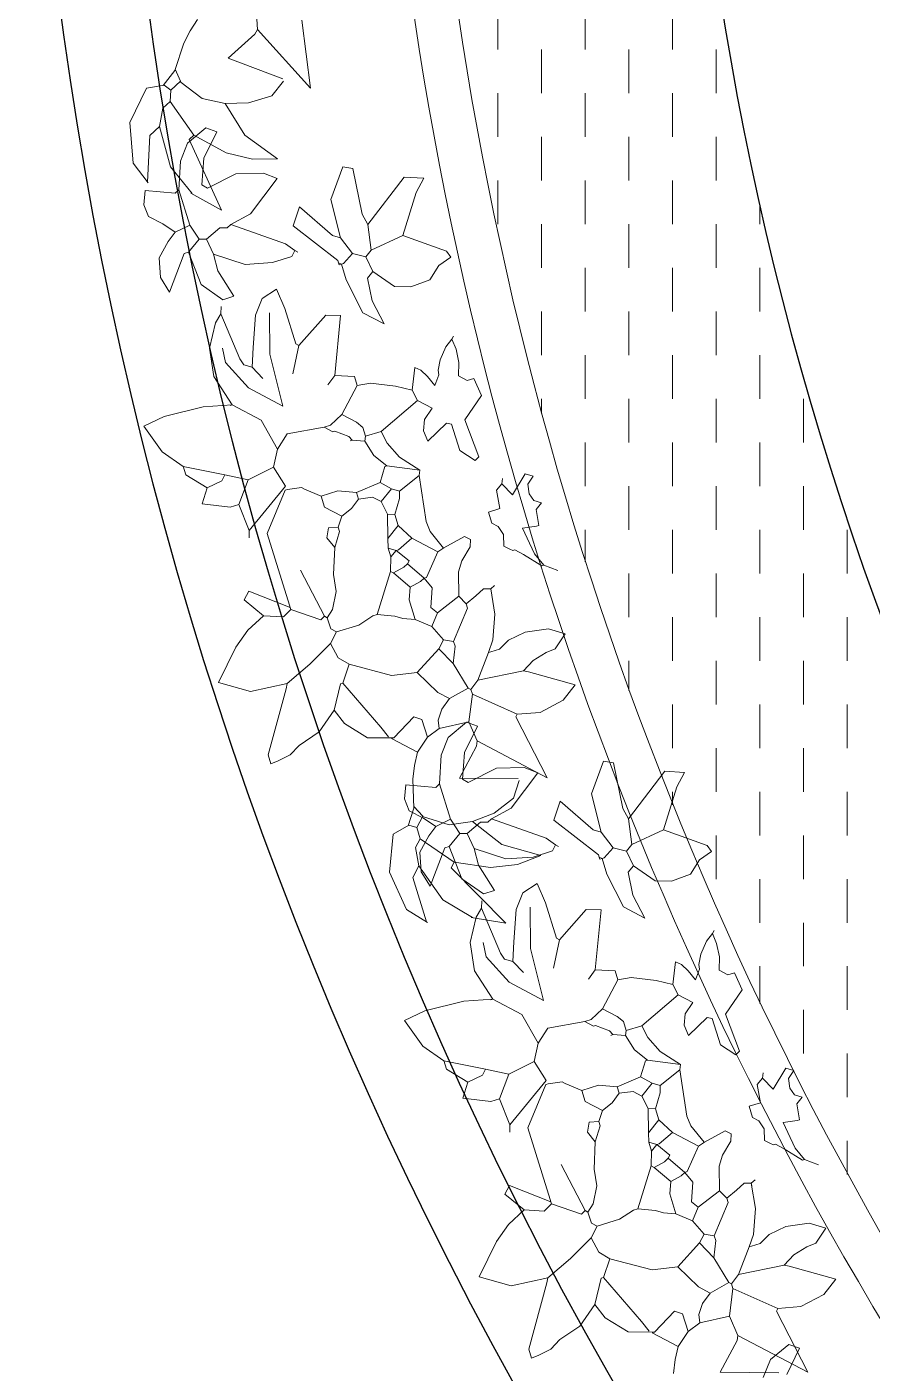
# Model space of a CAD drawing. Header units: millimetres. Extents: x 2667 to 2848, y -1 to 1765.
# Drawn here: x 2747.143 to 2748.111, y 1697.862 to 1699.404 of the extents above; entities that cross this region are included whole.
import ezdxf

# ---------------------------------------------------------------- set-up
doc = ezdxf.new("R2010")
doc.units = ezdxf.units.MM
for name, color, linetype, lineweight in [('ACQUA', 151, 'Continuous', 20), ('VERDE_giardino', 74, 'Continuous', 9), ('VETRATE', 171, 'Continuous', 9)]:
    doc.layers.add(name, color=color, linetype=linetype, lineweight=lineweight)
doc.layers.add('PROIEZIONI', color=145, linetype='Continuous')

msp = doc.modelspace()

# ---------------------------------------------------------------- hatches: boundary and pattern name
at = {"layer": 'ACQUA'}
h = msp.add_hatch(dxfattribs=at)
h.set_pattern_fill('DASH', color=256, scale=0.4, angle=90, style=0)
h.set_pattern_definition([(90, (2956.681933, 1814.877885), (-0.05, 0.05), [0.05, -0.05])])
h.paths.add_polyline_path([(2747.6244, 1700.5077), (2747.9269, 1700.5077, -0.174446), (2749.086, 1702.729), (2748.8828, 1702.9496, 0.17708)])
h.paths.add_polyline_path([(2747.6265, 1699.4916, 2.20923), (2751.593, 1704.0078), (2751.593, 1703.7078, -2.193796), (2747.9292, 1699.4916)])

# ---------------------------------------------------------------- linework, layer by layer
at = {"layer": 'PROIEZIONI'}
for radius, end in [(3.7, 90), (4.45, 308.0722), (4.35, 309.1114)]:
    msp.add_arc((2751.593, 1700.0078), radius, 132.6531, end, dxfattribs=at)
at = {"layer": 'VERDE_giardino'}
for p, q in [((2747.4055, 1699.4247), (2747.4069, 1699.4008)), ((2747.3384, 1699.4123), (2747.3298, 1699.3994)), ((2747.4675, 1699.3335), (2747.4579, 1699.4114)), ((2747.3298, 1699.3994), (2747.3226, 1699.3853)), ((2747.3733, 1699.368), (2747.404, 1699.3956)), ((2747.404, 1699.3956), (2747.4069, 1699.4008)), ((2747.4069, 1699.4008), (2747.4675, 1699.3335)), ((2747.3226, 1699.3853), (2747.3122, 1699.3537)), ((2747.4361, 1699.3444), (2747.3733, 1699.368)), ((2747.3122, 1699.3537), (2747.2991, 1699.3368)), ((2747.3128, 1699.3554), (2747.3188, 1699.3416)), ((2747.2798, 1699.3338), (2747.2609, 1699.2945)), ((2747.2798, 1699.3338), (2747.3, 1699.3372)), ((2747.3, 1699.3372), (2747.3077, 1699.3315)), ((2747.307, 1699.3183), (2747.3077, 1699.3315)), ((2747.3188, 1699.3416), (2747.3077, 1699.3315)), ((2747.3438, 1699.3218), (2747.3182, 1699.3412)), ((2747.4235, 1699.325), (2747.4366, 1699.3418)), ((2747.2987, 1699.3107), (2747.307, 1699.3183)), ((2747.307, 1699.3183), (2747.3342, 1699.2797)), ((2747.37, 1699.3161), (2747.3438, 1699.3218)), ((2747.37, 1699.3161), (2747.3966, 1699.3167)), ((2747.3926, 1699.2799), (2747.37, 1699.3161)), ((2747.3966, 1699.3167), (2747.4235, 1699.325)), ((2747.2949, 1699.2897), (2747.2987, 1699.3107)), ((2747.2609, 1699.2945), (2747.2646, 1699.2476)), ((2747.2838, 1699.2796), (2747.2949, 1699.2897)), ((2747.3072, 1699.2434), (2747.2949, 1699.2897)), ((2747.3478, 1699.2881), (2747.327, 1699.2707)), ((2747.3457, 1699.2535), (2747.3603, 1699.2836)), ((2747.3603, 1699.2836), (2747.3478, 1699.2881)), ((2747.281, 1699.2262), (2747.2838, 1699.2796)), ((2747.327, 1699.2707), (2747.3187, 1699.2502)), ((2747.3342, 1699.2797), (2747.3287, 1699.2747)), ((2747.3287, 1699.2747), (2747.3656, 1699.1938)), ((2747.3342, 1699.2797), (2747.3712, 1699.2596)), ((2747.4299, 1699.2527), (2747.3926, 1699.2799)), ((2747.3431, 1699.2228), (2747.3457, 1699.2535)), ((2747.3712, 1699.2596), (2747.4014, 1699.2522)), ((2747.4014, 1699.2522), (2747.4299, 1699.2527)), ((2747.2646, 1699.2476), (2747.2818, 1699.2253)), ((2747.3321, 1699.213), (2747.3072, 1699.2434)), ((2747.3187, 1699.2502), (2747.317, 1699.2174)), ((2747.382, 1699.2354), (2747.3497, 1699.2193)), ((2747.4138, 1699.2364), (2747.382, 1699.2354)), ((2747.4296, 1699.2302), (2747.4138, 1699.2364)), ((2747.4911, 1699.206), (2747.5045, 1699.2435)), ((2747.5045, 1699.2435), (2747.5162, 1699.2416)), ((2747.5162, 1699.2416), (2747.5269, 1699.1893)), ((2747.3431, 1699.2228), (2747.3497, 1699.2193)), ((2747.3989, 1699.1897), (2747.4296, 1699.2302)), ((2747.5333, 1699.1774), (2747.5747, 1699.2319)), ((2747.5747, 1699.2319), (2747.5974, 1699.2306)), ((2747.5886, 1699.214), (2747.5974, 1699.2306)), ((2747.2784, 1699.2166), (2747.2767, 1699.2002)), ((2747.2784, 1699.2166), (2747.3127, 1699.2133)), ((2747.3127, 1699.2133), (2747.317, 1699.2174)), ((2747.3295, 1699.1769), (2747.317, 1699.2174)), ((2747.3308, 1699.2135), (2747.3656, 1699.1938)), ((2747.502, 1699.1622), (2747.4911, 1699.206)), ((2747.5733, 1699.1649), (2747.5886, 1699.214)), ((2747.2767, 1699.2002), (2747.2823, 1699.1866)), ((2747.3765, 1699.1776), (2747.3989, 1699.1897)), ((2747.4477, 1699.1759), (2747.4549, 1699.1976)), ((2747.4549, 1699.1976), (2747.4928, 1699.1649)), ((2747.5269, 1699.1893), (2747.5333, 1699.1774)), ((2747.2823, 1699.1866), (2747.2985, 1699.1784)), ((2747.2985, 1699.1784), (2747.3126, 1699.1689)), ((2747.3126, 1699.1689), (2747.3295, 1699.1769)), ((2747.3295, 1699.1769), (2747.3401, 1699.1608)), ((2747.3485, 1699.1606), (2747.3639, 1699.1737)), ((2747.3639, 1699.1737), (2747.3722, 1699.1735)), ((2747.3722, 1699.1735), (2747.3765, 1699.1776)), ((2747.3765, 1699.1776), (2747.439, 1699.1553)), ((2747.4477, 1699.1759), (2747.4989, 1699.1362)), ((2747.5369, 1699.148), (2747.5333, 1699.1774)), ((2747.3048, 1699.1582), (2747.2943, 1699.1394)), ((2747.3126, 1699.1689), (2747.3048, 1699.1582)), ((2747.3281, 1699.1459), (2747.3401, 1699.1608)), ((2747.3401, 1699.1608), (2747.3485, 1699.1606)), ((2747.3485, 1699.1606), (2747.3565, 1699.1436)), ((2747.4928, 1699.1649), (2747.502, 1699.1622)), ((2747.502, 1699.1622), (2747.5159, 1699.1443)), ((2747.5369, 1699.148), (2747.5733, 1699.1649)), ((2747.5733, 1699.1649), (2747.6233, 1699.147)), ((2747.3061, 1699.1002), (2747.323, 1699.1443)), ((2747.323, 1699.1443), (2747.3281, 1699.1459)), ((2747.3281, 1699.1459), (2747.3424, 1699.1087)), ((2747.3565, 1699.1436), (2747.3928, 1699.1317)), ((2747.3565, 1699.1436), (2747.3617, 1699.1246)), ((2747.439, 1699.1553), (2747.4497, 1699.1476)), ((2747.4462, 1699.1409), (2747.4497, 1699.1476)), ((2747.4497, 1699.1476), (2747.453, 1699.1458)), ((2747.5055, 1699.1327), (2747.5159, 1699.1443)), ((2747.5159, 1699.1443), (2747.5309, 1699.1406)), ((2747.5309, 1699.1406), (2747.5369, 1699.148)), ((2747.6233, 1699.147), (2747.6282, 1699.1402)), ((2747.2943, 1699.1394), (2747.2959, 1699.1169)), ((2747.3928, 1699.1317), (2747.4243, 1699.1338)), ((2747.4243, 1699.1338), (2747.4462, 1699.1409)), ((2747.4997, 1699.1337), (2747.4989, 1699.1362)), ((2747.4997, 1699.1337), (2747.503, 1699.132)), ((2747.5005, 1699.1312), (2747.4997, 1699.1337)), ((2747.5005, 1699.1312), (2747.503, 1699.132)), ((2747.503, 1699.132), (2747.5055, 1699.1327)), ((2747.503, 1699.132), (2747.5085, 1699.1142)), ((2747.5309, 1699.1406), (2747.5389, 1699.1237)), ((2747.6042, 1699.1143), (2747.6145, 1699.1304)), ((2747.6145, 1699.1304), (2747.6282, 1699.1402)), ((2747.2959, 1699.1169), (2747.3061, 1699.1002)), ((2747.3617, 1699.1246), (2747.3798, 1699.0953)), ((2747.5277, 1699.0765), (2747.5085, 1699.1142)), ((2747.5329, 1699.1162), (2747.5389, 1699.1237)), ((2747.5382, 1699.0901), (2747.5329, 1699.1162)), ((2747.5389, 1699.1237), (2747.5637, 1699.1064)), ((2747.5826, 1699.1063), (2747.6042, 1699.1143)), ((2747.3424, 1699.1087), (2747.3672, 1699.0914)), ((2747.4286, 1699.1033), (2747.4124, 1699.0928)), ((2747.4382, 1699.0813), (2747.4286, 1699.1033)), ((2747.5637, 1699.1064), (2747.5826, 1699.1063)), ((2747.3651, 1699.0753), (2747.3653, 1699.0837)), ((2747.3672, 1699.0914), (2747.3798, 1699.0953)), ((2747.4045, 1699.0736), (2747.4124, 1699.0928)), ((2747.4508, 1699.0408), (2747.4382, 1699.0813)), ((2747.5382, 1699.0901), (2747.5518, 1699.0636)), ((2747.359, 1699.065), (2747.3651, 1699.0753)), ((2747.3651, 1699.0753), (2747.3867, 1699.0237)), ((2747.402, 1699.0368), (2747.4045, 1699.0736)), ((2747.4207, 1699.0764), (2747.4212, 1699.029)), ((2747.4541, 1699.039), (2747.485, 1699.0736)), ((2747.5018, 1699.0733), (2747.485, 1699.0736)), ((2747.4953, 1699.0046), (2747.5018, 1699.0733)), ((2747.5518, 1699.0636), (2747.5277, 1699.0765)), ((2747.3519, 1699.036), (2747.359, 1699.065)), ((2747.3569, 1699.0033), (2747.3519, 1699.036)), ((2747.3703, 1699.0195), (2747.367, 1699.036)), ((2747.4007, 1699.0142), (2747.402, 1699.0368)), ((2747.4541, 1699.039), (2747.4475, 1699.0065)), ((2747.4541, 1699.039), (2747.4508, 1699.0408)), ((2747.6227, 1699.0374), (2747.616, 1699.0226)), ((2747.6295, 1699.0463), (2747.6227, 1699.0374)), ((2747.6295, 1699.0463), (2747.6313, 1699.0496)), ((2747.6342, 1699.0348), (2747.6295, 1699.0463)), ((2747.6373, 1699.0195), (2747.6342, 1699.0348)), ((2747.3965, 1698.9903), (2747.3703, 1699.0195)), ((2747.3867, 1699.0237), (2747.3915, 1699.0169)), ((2747.4212, 1699.029), (2747.4361, 1698.9693)), ((2747.616, 1699.0226), (2747.6139, 1699.0107)), ((2747.637, 1699.0042), (2747.6373, 1699.0195)), ((2747.3915, 1699.0169), (2747.4007, 1699.0142)), ((2747.4007, 1699.0142), (2747.413, 1699.0013)), ((2747.4953, 1699.0046), (2747.4875, 1698.9939)), ((2747.4953, 1699.0046), (2747.5179, 1699.0033)), ((2747.5839, 1698.9877), (2747.5869, 1699.0136)), ((2747.5941, 1699.0107), (2747.5869, 1699.0136)), ((2747.6017, 1699.0033), (2747.5941, 1699.0107)), ((2747.6144, 1699.0055), (2747.61, 1698.993)), ((2747.6139, 1699.0107), (2747.6144, 1699.0055)), ((2747.647, 1698.9989), (2747.637, 1699.0042)), ((2747.3569, 1699.0033), (2747.378, 1698.971)), ((2747.4361, 1698.9693), (2747.3965, 1698.9903)), ((2747.5036, 1698.96), (2747.5211, 1698.9932)), ((2747.5179, 1699.0033), (2747.5211, 1698.9932)), ((2747.5362, 1698.9958), (2747.5211, 1698.9932)), ((2747.565, 1698.9925), (2747.5362, 1698.9958)), ((2747.5839, 1698.9877), (2747.565, 1698.9925)), ((2747.61, 1698.993), (2747.6017, 1699.0033)), ((2747.6546, 1699.0013), (2747.647, 1698.9989)), ((2747.6546, 1699.0013), (2747.6634, 1698.9818)), ((2747.5485, 1698.9406), (2747.5903, 1698.9758)), ((2747.5839, 1698.9877), (2747.5903, 1698.9758)), ((2747.5903, 1698.9758), (2747.6069, 1698.967)), ((2747.6634, 1698.9818), (2747.6444, 1698.9537)), ((2747.2769, 1698.9465), (2747.3002, 1698.9575)), ((2747.3002, 1698.9575), (2747.3447, 1698.9688)), ((2747.3447, 1698.9688), (2747.378, 1698.971)), ((2747.378, 1698.971), (2747.3755, 1698.9702)), ((2747.378, 1698.971), (2747.4112, 1698.9535)), ((2747.4907, 1698.9477), (2747.5036, 1698.96)), ((2747.5036, 1698.96), (2747.5202, 1698.9513)), ((2747.6069, 1698.967), (2747.5982, 1698.9543)), ((2747.2979, 1698.9173), (2747.2769, 1698.9465)), ((2747.4112, 1698.9535), (2747.4298, 1698.9204)), ((2747.4831, 1698.9453), (2747.441, 1698.9378)), ((2747.4831, 1698.9453), (2747.4907, 1698.9477)), ((2747.4831, 1698.9453), (2747.4931, 1698.9401)), ((2747.5202, 1698.9513), (2747.5276, 1698.9452)), ((2747.5276, 1698.9452), (2747.5307, 1698.9351)), ((2747.5982, 1698.9543), (2747.5969, 1698.9412)), ((2747.6019, 1698.9294), (2747.6233, 1698.9499)), ((2747.6233, 1698.9499), (2747.6292, 1698.949)), ((2747.6292, 1698.949), (2747.6386, 1698.9186)), ((2747.6444, 1698.9537), (2747.6603, 1698.9114)), ((2747.4298, 1698.9204), (2747.441, 1698.9378)), ((2747.4931, 1698.9401), (2747.4956, 1698.9409)), ((2747.4956, 1698.9409), (2747.5114, 1698.9347)), ((2747.5114, 1698.9347), (2747.5155, 1698.9304)), ((2747.513, 1698.9296), (2747.5155, 1698.9304)), ((2747.5155, 1698.9304), (2747.5298, 1698.9292)), ((2747.5298, 1698.9292), (2747.5307, 1698.9351)), ((2747.5298, 1698.9292), (2747.5403, 1698.9131)), ((2747.5307, 1698.9351), (2747.5485, 1698.9406)), ((2747.5553, 1698.9272), (2747.5485, 1698.9406)), ((2747.5694, 1698.9112), (2747.5553, 1698.9272)), ((2747.5969, 1698.9412), (2747.6019, 1698.9294)), ((2747.3218, 1698.9005), (2747.2979, 1698.9173)), ((2747.4298, 1698.9204), (2747.4251, 1698.8996)), ((2747.5403, 1698.9131), (2747.5552, 1698.901)), ((2747.6386, 1698.9186), (2747.656, 1698.9073)), ((2747.656, 1698.9073), (2747.6603, 1698.9114)), ((2747.3696, 1698.8907), (2747.3218, 1698.9005)), ((2747.3251, 1698.8908), (2747.322, 1698.9009)), ((2747.3963, 1698.8851), (2747.4251, 1698.8996)), ((2747.4251, 1698.8996), (2747.4389, 1698.878)), ((2747.5472, 1698.8819), (2747.5527, 1698.9002)), ((2747.5527, 1698.9002), (2747.5552, 1698.901)), ((2747.5552, 1698.901), (2747.5928, 1698.896)), ((2747.5928, 1698.896), (2747.5694, 1698.9112)), ((2747.5919, 1698.8902), (2747.5928, 1698.896)), ((2747.3492, 1698.876), (2747.3251, 1698.8908)), ((2747.3492, 1698.876), (2747.3661, 1698.884)), ((2747.3661, 1698.884), (2747.3696, 1698.8907)), ((2747.3696, 1698.8907), (2747.3963, 1698.8851)), ((2747.3857, 1698.8568), (2747.3963, 1698.8851)), ((2747.5202, 1698.8707), (2747.5472, 1698.8819)), ((2747.5472, 1698.8819), (2747.5605, 1698.8749)), ((2747.5697, 1698.8722), (2747.5919, 1698.8902)), ((2747.5919, 1698.8902), (2747.6, 1698.8372)), ((2747.6804, 1698.8732), (2747.6865, 1698.8806)), ((2747.6874, 1698.8865), (2747.6865, 1698.8806)), ((2747.6865, 1698.8806), (2747.6988, 1698.8678)), ((2747.6988, 1698.8678), (2747.7135, 1698.8918)), ((2747.7135, 1698.8918), (2747.7227, 1698.8891)), ((2747.7164, 1698.8801), (2747.7227, 1698.8891)), ((2747.3492, 1698.876), (2747.3437, 1698.8577)), ((2747.3976, 1698.8272), (2747.4389, 1698.878)), ((2747.4388, 1698.8733), (2747.4182, 1698.8235)), ((2747.4414, 1698.8741), (2747.4388, 1698.8733)), ((2747.4414, 1698.8741), (2747.4574, 1698.8762)), ((2747.4574, 1698.8762), (2747.4607, 1698.8745)), ((2747.4607, 1698.8745), (2747.4798, 1698.8665)), ((2747.4798, 1698.8665), (2747.4988, 1698.8725)), ((2747.4798, 1698.8665), (2747.4837, 1698.8539)), ((2747.4988, 1698.8725), (2747.5202, 1698.8707)), ((2747.5225, 1698.8631), (2747.5202, 1698.8707)), ((2747.5225, 1698.8631), (2747.5385, 1698.8653)), ((2747.5385, 1698.8653), (2747.5485, 1698.8601)), ((2747.5485, 1698.8601), (2747.5605, 1698.8749)), ((2747.5605, 1698.8749), (2747.5697, 1698.8722)), ((2747.5695, 1698.8638), (2747.5697, 1698.8722)), ((2747.6842, 1698.8522), (2747.6804, 1698.8732)), ((2747.7178, 1698.8692), (2747.7164, 1698.8801)), ((2747.7232, 1698.8614), (2747.7178, 1698.8692)), ((2747.3437, 1698.8577), (2747.3755, 1698.8536)), ((2747.3755, 1698.8536), (2747.3857, 1698.8568)), ((2747.3857, 1698.8568), (2747.3976, 1698.8272)), ((2747.4837, 1698.8539), (2747.5036, 1698.8434)), ((2747.5036, 1698.8434), (2747.5147, 1698.8524)), ((2747.5147, 1698.8524), (2747.5225, 1698.8631)), ((2747.5485, 1698.8601), (2747.5557, 1698.8457)), ((2747.5641, 1698.8455), (2747.5695, 1698.8638)), ((2747.6715, 1698.8482), (2747.6842, 1698.8522)), ((2747.7321, 1698.8587), (2747.7232, 1698.8614)), ((2747.7261, 1698.8513), (2747.7321, 1698.8587)), ((2747.7291, 1698.8328), (2747.7261, 1698.8513)), ((2747.4992, 1698.8309), (2747.5036, 1698.8434)), ((2747.5557, 1698.8457), (2747.5641, 1698.8455)), ((2747.556, 1698.818), (2747.5557, 1698.8457)), ((2747.568, 1698.8328), (2747.5641, 1698.8455)), ((2747.6, 1698.8372), (2747.6045, 1698.826)), ((2747.6754, 1698.8356), (2747.6715, 1698.8482)), ((2747.6823, 1698.8316), (2747.6754, 1698.8356)), ((2747.3976, 1698.8272), (2747.3974, 1698.8188)), ((2747.4182, 1698.8235), (2747.4436, 1698.7415)), ((2747.4864, 1698.8186), (2747.4883, 1698.8303)), ((2747.4883, 1698.8303), (2747.4992, 1698.8309)), ((2747.4953, 1698.8075), (2747.5008, 1698.8258)), ((2747.5008, 1698.8258), (2747.4992, 1698.8309)), ((2747.556, 1698.818), (2747.568, 1698.8328)), ((2747.568, 1698.8328), (2747.5836, 1698.8182)), ((2747.6045, 1698.826), (2747.6198, 1698.807)), ((2747.6203, 1698.8074), (2747.6441, 1698.8203)), ((2747.6441, 1698.8203), (2747.6507, 1698.8168)), ((2747.6885, 1698.8226), (2747.6823, 1698.8316)), ((2747.6891, 1698.8093), (2747.6885, 1698.8226)), ((2747.7105, 1698.8298), (2747.7265, 1698.832)), ((2747.7157, 1698.8183), (2747.7105, 1698.8298)), ((2747.7265, 1698.832), (2747.7291, 1698.8328)), ((2747.4953, 1698.8075), (2747.4864, 1698.8186)), ((2747.4938, 1698.7765), (2747.4953, 1698.8075)), ((2747.5566, 1698.807), (2747.556, 1698.818)), ((2747.5566, 1698.807), (2747.5657, 1698.8043)), ((2747.5597, 1698.7969), (2747.5566, 1698.807)), ((2747.5597, 1698.7969), (2747.5657, 1698.8043)), ((2747.5657, 1698.8043), (2747.5683, 1698.8051)), ((2747.5657, 1698.8043), (2747.5806, 1698.7923)), ((2747.5683, 1698.8051), (2747.5836, 1698.8182)), ((2747.5836, 1698.8182), (2747.6135, 1698.8025)), ((2747.6135, 1698.8025), (2747.6203, 1698.8074)), ((2747.6505, 1698.8084), (2747.6408, 1698.7922)), ((2747.6507, 1698.8168), (2747.6505, 1698.8084)), ((2747.6958, 1698.8058), (2747.6891, 1698.8093)), ((2747.6958, 1698.8058), (2747.6991, 1698.804)), ((2747.6991, 1698.804), (2747.7016, 1698.8048)), ((2747.7016, 1698.8048), (2747.7116, 1698.7996)), ((2747.7242, 1698.8005), (2747.7157, 1698.8183)), ((2747.5594, 1698.7801), (2747.5597, 1698.7969)), ((2747.5746, 1698.7849), (2747.5788, 1698.789)), ((2747.5806, 1698.7923), (2747.5788, 1698.789)), ((2747.5788, 1698.789), (2747.5978, 1698.7726)), ((2747.6003, 1698.7734), (2747.6135, 1698.8025)), ((2747.6408, 1698.7922), (2747.6372, 1698.7797)), ((2747.7116, 1698.7996), (2747.7323, 1698.7866)), ((2747.7348, 1698.7874), (2747.7242, 1698.8005)), ((2747.4836, 1698.7289), (2747.4562, 1698.7815)), ((2747.4938, 1698.7765), (2747.4972, 1698.7572)), ((2747.5441, 1698.731), (2747.5594, 1698.7801)), ((2747.5594, 1698.7801), (2747.5627, 1698.7784)), ((2747.5627, 1698.7784), (2747.5746, 1698.7849)), ((2747.5627, 1698.7784), (2747.5816, 1698.7621)), ((2747.5935, 1698.7685), (2747.5978, 1698.7726)), ((2747.5978, 1698.7726), (2747.6003, 1698.7734)), ((2747.5978, 1698.7726), (2747.6068, 1698.7615)), ((2747.6372, 1698.7797), (2747.6376, 1698.7517)), ((2747.7323, 1698.7866), (2747.7348, 1698.7874)), ((2747.7348, 1698.7874), (2747.7506, 1698.7812)), ((2747.3917, 1698.7476), (2747.397, 1698.7576)), ((2747.397, 1698.7576), (2747.4444, 1698.7389)), ((2747.4972, 1698.7572), (2747.4928, 1698.7367)), ((2747.5805, 1698.7478), (2747.5816, 1698.7621)), ((2747.5816, 1698.7621), (2747.5935, 1698.7685)), ((2747.6068, 1698.7615), (2747.6055, 1698.7389)), ((2747.6569, 1698.7521), (2747.6655, 1698.7603)), ((2747.6655, 1698.7603), (2747.6739, 1698.7601)), ((2747.6739, 1698.7601), (2747.6781, 1698.7642)), ((2747.6786, 1698.7313), (2747.6739, 1698.7601)), ((2747.6746, 1698.7576), (2747.6739, 1698.7601)), ((2747.414, 1698.7295), (2747.3917, 1698.7476)), ((2747.5876, 1698.725), (2747.5805, 1698.7478)), ((2747.6129, 1698.7329), (2747.6376, 1698.7517)), ((2747.6376, 1698.7517), (2747.6458, 1698.7431)), ((2747.6458, 1698.7431), (2747.6569, 1698.7521)), ((2747.6474, 1698.738), (2747.6458, 1698.7431)), ((2747.396, 1698.7131), (2747.414, 1698.7295)), ((2747.414, 1698.7295), (2747.4366, 1698.7282)), ((2747.4366, 1698.7282), (2747.4452, 1698.7364)), ((2747.4444, 1698.7389), (2747.4436, 1698.7415)), ((2747.4452, 1698.7364), (2747.4444, 1698.7389)), ((2747.4452, 1698.7364), (2747.4793, 1698.7248)), ((2747.4793, 1698.7248), (2747.4836, 1698.7289)), ((2747.4836, 1698.7289), (2747.4869, 1698.7271)), ((2747.4928, 1698.7367), (2747.4869, 1698.7271)), ((2747.4869, 1698.7271), (2747.4909, 1698.7145)), ((2747.5228, 1698.7188), (2747.539, 1698.7294)), ((2747.539, 1698.7294), (2747.5441, 1698.731)), ((2747.5441, 1698.731), (2747.5642, 1698.7289)), ((2747.5642, 1698.7289), (2747.5733, 1698.7262)), ((2747.6055, 1698.7389), (2747.6129, 1698.7329)), ((2747.6067, 1698.7171), (2747.6129, 1698.7329)), ((2747.6315, 1698.6998), (2747.6474, 1698.738)), ((2747.6763, 1698.7017), (2747.6786, 1698.7313)), ((2747.382, 1698.6935), (2747.396, 1698.7131)), ((2747.4905, 1698.6977), (2747.4975, 1698.711)), ((2747.4909, 1698.7145), (2747.4975, 1698.711)), ((2747.4975, 1698.711), (2747.5228, 1698.7188)), ((2747.5733, 1698.7262), (2747.5876, 1698.725)), ((2747.5876, 1698.725), (2747.6067, 1698.7171)), ((2747.6067, 1698.7171), (2747.6198, 1698.7017)), ((2747.74, 1698.7143), (2747.7133, 1698.7108)), ((2747.7592, 1698.7088), (2747.74, 1698.7143)), ((2747.4905, 1698.6977), (2747.4669, 1698.6739)), ((2747.4993, 1698.6814), (2747.4905, 1698.6977)), ((2747.6145, 1698.6917), (2747.6198, 1698.7017)), ((2747.6198, 1698.7017), (2747.6315, 1698.6998)), ((2747.6331, 1698.6947), (2747.6315, 1698.6998)), ((2747.6715, 1698.6872), (2747.6763, 1698.7017)), ((2747.6943, 1698.7016), (2747.6841, 1698.6911)), ((2747.7133, 1698.7108), (2747.6943, 1698.7016)), ((2747.7592, 1698.7088), (2747.7479, 1698.6915)), ((2747.3625, 1698.653), (2747.382, 1698.6935)), ((2747.5118, 1698.6738), (2747.4993, 1698.6814)), ((2747.5896, 1698.6646), (2747.6145, 1698.6917)), ((2747.6145, 1698.6917), (2747.631, 1698.6746)), ((2747.631, 1698.6746), (2747.6331, 1698.6947)), ((2747.6591, 1698.6556), (2747.6715, 1698.6872)), ((2747.6715, 1698.6872), (2747.674, 1698.688)), ((2747.6841, 1698.6911), (2747.674, 1698.688)), ((2747.7224, 1698.678), (2747.7374, 1698.6874)), ((2747.7374, 1698.6874), (2747.7479, 1698.6915)), ((2747.4669, 1698.6739), (2747.4409, 1698.6518)), ((2747.5047, 1698.6521), (2747.5118, 1698.6738)), ((2747.5118, 1698.6738), (2747.5602, 1698.661)), ((2747.5602, 1698.661), (2747.5896, 1698.6646)), ((2747.5896, 1698.6646), (2747.6135, 1698.6414)), ((2747.631, 1698.6746), (2747.648, 1698.6466)), ((2747.6591, 1698.6556), (2747.7113, 1698.6662)), ((2747.7113, 1698.6662), (2747.7224, 1698.678)), ((2747.7113, 1698.6662), (2747.7172, 1698.6653)), ((2747.7172, 1698.6653), (2747.7708, 1698.6502)), ((2747.3991, 1698.6427), (2747.3625, 1698.653)), ((2747.4409, 1698.6518), (2747.3991, 1698.6427)), ((2747.4399, 1698.6459), (2747.4409, 1698.6518)), ((2747.4948, 1698.6213), (2747.5021, 1698.6513)), ((2747.5021, 1698.6513), (2747.5047, 1698.6521)), ((2747.5047, 1698.6521), (2747.548, 1698.6017)), ((2747.6513, 1698.6448), (2747.6591, 1698.6556)), ((2747.7708, 1698.6502), (2747.7569, 1698.6327)), ((2747.4191, 1698.57), (2747.4399, 1698.6459)), ((2747.6135, 1698.6414), (2747.6268, 1698.6345)), ((2747.6268, 1698.6345), (2747.6178, 1698.6225)), ((2747.6268, 1698.6345), (2747.648, 1698.6466)), ((2747.648, 1698.6466), (2747.6513, 1698.6448)), ((2747.6488, 1698.608), (2747.6529, 1698.6398)), ((2747.6529, 1698.6398), (2747.6513, 1698.6448)), ((2747.6529, 1698.6398), (2747.7044, 1698.6169)), ((2747.4775, 1698.5965), (2747.4948, 1698.6213)), ((2747.5067, 1698.6059), (2747.4948, 1698.6213)), ((2747.6178, 1698.6225), (2747.6137, 1698.6098)), ((2747.7304, 1698.6188), (2747.7044, 1698.6169)), ((2747.7569, 1698.6327), (2747.7304, 1698.6188)), ((2747.533, 1698.5898), (2747.5067, 1698.6059)), ((2747.5629, 1698.5897), (2747.586, 1698.6135)), ((2747.586, 1698.6135), (2747.5952, 1698.6108)), ((2747.5952, 1698.6108), (2747.6015, 1698.5905)), ((2747.6137, 1698.6098), (2747.6151, 1698.6003)), ((2747.6151, 1698.6003), (2747.6488, 1698.608)), ((2747.6462, 1698.6075), (2747.6254, 1698.59)), ((2747.6441, 1698.5728), (2747.6587, 1698.603)), ((2747.6587, 1698.603), (2747.6462, 1698.6075)), ((2747.6488, 1698.608), (2747.6584, 1698.586)), ((2747.7026, 1698.6136), (2747.7044, 1698.6169)), ((2747.7386, 1698.5438), (2747.7026, 1698.6136)), ((2747.4545, 1698.581), (2747.4775, 1698.5965)), ((2747.5629, 1698.5897), (2747.533, 1698.5898)), ((2747.548, 1698.6017), (2747.557, 1698.5906)), ((2747.5604, 1698.5889), (2747.5629, 1698.5897)), ((2747.5604, 1698.5889), (2747.5902, 1698.5731)), ((2747.5902, 1698.5731), (2747.6015, 1698.5905)), ((2747.6015, 1698.5905), (2747.6151, 1698.6003)), ((2747.6254, 1698.59), (2747.6171, 1698.5696)), ((2747.4545, 1698.581), (2747.4444, 1698.57)), ((2747.5902, 1698.5731), (2747.5866, 1698.5581)), ((2747.6383, 1698.5436), (2747.6575, 1698.5801)), ((2747.6415, 1698.5421), (2747.6441, 1698.5728)), ((2747.6575, 1698.5801), (2747.6584, 1698.586)), ((2747.6584, 1698.586), (2747.7386, 1698.5438)), ((2747.4222, 1698.5599), (2747.4191, 1698.57)), ((2747.4305, 1698.5631), (2747.4222, 1698.5599)), ((2747.4444, 1698.57), (2747.4305, 1698.5631)), ((2747.5866, 1698.5581), (2747.5846, 1698.5424)), ((2747.6171, 1698.5696), (2747.6154, 1698.5368)), ((2747.7895, 1698.5254), (2747.8029, 1698.5628)), ((2747.8029, 1698.5628), (2747.8146, 1698.5609)), ((2747.8146, 1698.5609), (2747.8253, 1698.5087)), ((2747.5846, 1698.5424), (2747.5859, 1698.5091)), ((2747.7054, 1698.5431), (2747.6383, 1698.5436)), ((2747.6415, 1698.5421), (2747.6481, 1698.5386)), ((2747.6804, 1698.5548), (2747.6481, 1698.5386)), ((2747.7122, 1698.5557), (2747.6804, 1698.5548)), ((2747.6973, 1698.509), (2747.728, 1698.5495)), ((2747.728, 1698.5495), (2747.7122, 1698.5557)), ((2747.8317, 1698.4968), (2747.8731, 1698.5513)), ((2747.8731, 1698.5513), (2747.8958, 1698.55)), ((2747.887, 1698.5334), (2747.8958, 1698.55)), ((2747.5768, 1698.5359), (2747.5751, 1698.5196)), ((2747.5768, 1698.5359), (2747.6111, 1698.5327)), ((2747.6111, 1698.5327), (2747.6154, 1698.5368)), ((2747.6279, 1698.4963), (2747.6154, 1698.5368)), ((2747.7002, 1698.5206), (2747.7067, 1698.5409)), ((2747.8717, 1698.4842), (2747.887, 1698.5334)), ((2747.5751, 1698.5196), (2747.5807, 1698.506)), ((2747.5858, 1698.5109), (2747.5962, 1698.5)), ((2747.6778, 1698.5035), (2747.7002, 1698.5206)), ((2747.7461, 1698.4952), (2747.7533, 1698.5169)), ((2747.7533, 1698.5169), (2747.7912, 1698.4842)), ((2747.8004, 1698.4815), (2747.7895, 1698.5254)), ((2747.5859, 1698.5091), (2747.5794, 1698.4887)), ((2747.5807, 1698.506), (2747.5969, 1698.4978)), ((2747.5962, 1698.5), (2747.5893, 1698.4868)), ((2747.6265, 1698.4901), (2747.5958, 1698.4994)), ((2747.5969, 1698.4978), (2747.611, 1698.4882)), ((2747.611, 1698.4882), (2747.6279, 1698.4963)), ((2747.6279, 1698.4963), (2747.6385, 1698.4801)), ((2747.6531, 1698.4938), (2747.6778, 1698.5035)), ((2747.6706, 1698.4929), (2747.6749, 1698.497)), ((2747.6749, 1698.497), (2747.6973, 1698.509)), ((2747.6749, 1698.497), (2747.7374, 1698.4747)), ((2747.7461, 1698.4952), (2747.7973, 1698.4556)), ((2747.8253, 1698.5087), (2747.8317, 1698.4968)), ((2747.8353, 1698.4674), (2747.8317, 1698.4968)), ((2747.5623, 1698.4793), (2747.5801, 1698.4895)), ((2747.5801, 1698.4895), (2747.5893, 1698.4868)), ((2747.5932, 1698.4741), (2747.5893, 1698.4868)), ((2747.611, 1698.4882), (2747.6032, 1698.4775)), ((2747.6531, 1698.4938), (2747.6265, 1698.4901)), ((2747.6265, 1698.4653), (2747.6385, 1698.4801)), ((2747.6385, 1698.4801), (2747.6469, 1698.4799)), ((2747.6469, 1698.4799), (2747.6623, 1698.493)), ((2747.6469, 1698.4799), (2747.6549, 1698.463)), ((2747.6868, 1698.4676), (2747.6531, 1698.4938)), ((2747.6623, 1698.493), (2747.6706, 1698.4929)), ((2747.7912, 1698.4842), (2747.8004, 1698.4815)), ((2747.8004, 1698.4815), (2747.8143, 1698.4636)), ((2747.8353, 1698.4674), (2747.8717, 1698.4842)), ((2747.8717, 1698.4842), (2747.9217, 1698.4664)), ((2747.5623, 1698.4793), (2747.5581, 1698.4358)), ((2747.5879, 1698.4642), (2747.5932, 1698.4741)), ((2747.5917, 1698.4431), (2747.5879, 1698.4642)), ((2747.6032, 1698.4775), (2747.5927, 1698.4587)), ((2747.5932, 1698.4741), (2747.632, 1698.4473)), ((2747.6214, 1698.4637), (2747.6265, 1698.4653)), ((2747.6265, 1698.4653), (2747.6408, 1698.4281)), ((2747.7312, 1698.4549), (2747.6868, 1698.4676)), ((2747.7374, 1698.4747), (2747.7481, 1698.4669)), ((2747.7446, 1698.4603), (2747.7481, 1698.4669)), ((2747.7481, 1698.4669), (2747.7514, 1698.4652)), ((2747.8293, 1698.4599), (2747.8353, 1698.4674)), ((2747.9217, 1698.4664), (2747.9266, 1698.4596)), ((2747.5927, 1698.4587), (2747.5943, 1698.4363)), ((2747.6045, 1698.4196), (2747.6214, 1698.4637)), ((2747.6549, 1698.463), (2747.6912, 1698.451)), ((2747.6549, 1698.463), (2747.6601, 1698.4439)), ((2747.6912, 1698.451), (2747.7227, 1698.4531)), ((2747.7045, 1698.4446), (2747.7312, 1698.4549)), ((2747.7227, 1698.4531), (2747.7446, 1698.4603)), ((2747.7981, 1698.4531), (2747.7973, 1698.4556)), ((2747.7981, 1698.4531), (2747.8014, 1698.4513)), ((2747.7989, 1698.4505), (2747.7981, 1698.4531)), ((2747.7989, 1698.4505), (2747.8014, 1698.4513)), ((2747.8014, 1698.4513), (2747.8039, 1698.4521)), ((2747.8014, 1698.4513), (2747.8069, 1698.4336)), ((2747.8039, 1698.4521), (2747.8143, 1698.4636)), ((2747.8143, 1698.4636), (2747.8293, 1698.4599)), ((2747.8293, 1698.4599), (2747.8373, 1698.443)), ((2747.9026, 1698.4336), (2747.9129, 1698.4498)), ((2747.9129, 1698.4498), (2747.9266, 1698.4596)), ((2747.5581, 1698.4358), (2747.5777, 1698.3931)), ((2747.5847, 1698.4298), (2747.5917, 1698.4431)), ((2747.6191, 1698.4039), (2747.5917, 1698.4431)), ((2747.5943, 1698.4363), (2747.6045, 1698.4196)), ((2747.632, 1698.4473), (2747.6285, 1698.4406)), ((2747.6285, 1698.4406), (2747.6911, 1698.3775)), ((2747.632, 1698.4473), (2747.6737, 1698.4412)), ((2747.6601, 1698.4439), (2747.6782, 1698.4147)), ((2747.6737, 1698.4412), (2747.7045, 1698.4446)), ((2747.8261, 1698.3959), (2747.8069, 1698.4336)), ((2747.8313, 1698.4356), (2747.8373, 1698.443)), ((2747.8366, 1698.4095), (2747.8313, 1698.4356)), ((2747.8373, 1698.443), (2747.8621, 1698.4257)), ((2747.881, 1698.4256), (2747.9026, 1698.4336)), ((2747.6006, 1698.3787), (2747.5847, 1698.4298)), ((2747.6408, 1698.4281), (2747.6656, 1698.4108)), ((2747.727, 1698.4227), (2747.7108, 1698.4121)), ((2747.7366, 1698.4007), (2747.727, 1698.4227)), ((2747.8621, 1698.4257), (2747.881, 1698.4256)), ((2747.653, 1698.3839), (2747.6191, 1698.4039)), ((2747.6635, 1698.3947), (2747.6637, 1698.403)), ((2747.6656, 1698.4108), (2747.6782, 1698.4147)), ((2747.7029, 1698.393), (2747.7108, 1698.4121)), ((2747.8366, 1698.4095), (2747.8502, 1698.3829)), ((2747.5777, 1698.3931), (2747.6016, 1698.3781)), ((2747.6574, 1698.3843), (2747.6635, 1698.3947)), ((2747.6635, 1698.3947), (2747.6851, 1698.343)), ((2747.7004, 1698.3561), (2747.7029, 1698.393)), ((2747.7191, 1698.3957), (2747.7196, 1698.3484)), ((2747.7492, 1698.3601), (2747.7366, 1698.4007)), ((2747.7525, 1698.3584), (2747.7834, 1698.393)), ((2747.8002, 1698.3926), (2747.7834, 1698.393)), ((2747.7937, 1698.324), (2747.8002, 1698.3926)), ((2747.8502, 1698.3829), (2747.8261, 1698.3959)), ((2747.6503, 1698.3554), (2747.6574, 1698.3843)), ((2747.6517, 1698.384), (2747.6911, 1698.3775)), ((2747.7525, 1698.3584), (2747.7459, 1698.3258)), ((2747.7525, 1698.3584), (2747.7492, 1698.3601)), ((2747.9211, 1698.3567), (2747.9144, 1698.3419)), ((2747.9279, 1698.3656), (2747.9211, 1698.3567)), ((2747.9279, 1698.3656), (2747.9297, 1698.3689)), ((2747.9326, 1698.3542), (2747.9279, 1698.3656)), ((2747.6553, 1698.3227), (2747.6503, 1698.3554)), ((2747.6687, 1698.3388), (2747.6653, 1698.3553)), ((2747.6851, 1698.343), (2747.6899, 1698.3362)), ((2747.6991, 1698.3335), (2747.7004, 1698.3561)), ((2747.7196, 1698.3484), (2747.7345, 1698.2887)), ((2747.9144, 1698.3419), (2747.9123, 1698.33)), ((2747.9357, 1698.3388), (2747.9326, 1698.3542)), ((2747.6949, 1698.3097), (2747.6687, 1698.3388)), ((2747.6899, 1698.3362), (2747.6991, 1698.3335)), ((2747.6991, 1698.3335), (2747.7114, 1698.3207)), ((2747.8823, 1698.307), (2747.8853, 1698.3329)), ((2747.8925, 1698.33), (2747.8853, 1698.3329)), ((2747.9001, 1698.3227), (2747.8925, 1698.33)), ((2747.9123, 1698.33), (2747.9128, 1698.3248)), ((2747.9354, 1698.3235), (2747.9357, 1698.3388)), ((2747.6553, 1698.3227), (2747.6764, 1698.2904)), ((2747.7937, 1698.324), (2747.7859, 1698.3132)), ((2747.7937, 1698.324), (2747.8163, 1698.3227)), ((2747.802, 1698.2793), (2747.8195, 1698.3125)), ((2747.8163, 1698.3227), (2747.8195, 1698.3125)), ((2747.8346, 1698.3151), (2747.8195, 1698.3125)), ((2747.8634, 1698.3118), (2747.8346, 1698.3151)), ((2747.8823, 1698.307), (2747.8634, 1698.3118)), ((2747.9084, 1698.3123), (2747.9001, 1698.3227)), ((2747.9128, 1698.3248), (2747.9084, 1698.3123)), ((2747.9454, 1698.3183), (2747.9354, 1698.3235)), ((2747.953, 1698.3206), (2747.9454, 1698.3183)), ((2747.953, 1698.3206), (2747.9618, 1698.3011)), ((2747.7345, 1698.2887), (2747.6949, 1698.3097)), ((2747.8469, 1698.2599), (2747.8887, 1698.2951)), ((2747.8823, 1698.307), (2747.8887, 1698.2951)), ((2747.8887, 1698.2951), (2747.9053, 1698.2864)), ((2747.9618, 1698.3011), (2747.9428, 1698.273)), ((2747.5986, 1698.2769), (2747.6431, 1698.2881)), ((2747.6431, 1698.2881), (2747.6764, 1698.2904)), ((2747.6764, 1698.2904), (2747.6739, 1698.2896)), ((2747.6764, 1698.2904), (2747.7096, 1698.2729)), ((2747.7891, 1698.267), (2747.802, 1698.2793)), ((2747.802, 1698.2793), (2747.8186, 1698.2706)), ((2747.9053, 1698.2864), (2747.8966, 1698.2737)), ((2747.5753, 1698.2658), (2747.5986, 1698.2769)), ((2747.5963, 1698.2366), (2747.5753, 1698.2658)), ((2747.7096, 1698.2729), (2747.7282, 1698.2398)), ((2747.7815, 1698.2647), (2747.7394, 1698.2572)), ((2747.7815, 1698.2647), (2747.7891, 1698.267)), ((2747.7815, 1698.2647), (2747.7915, 1698.2594)), ((2747.8186, 1698.2706), (2747.826, 1698.2646)), ((2747.826, 1698.2646), (2747.8291, 1698.2544)), ((2747.8966, 1698.2737), (2747.8953, 1698.2605)), ((2747.9003, 1698.2487), (2747.9217, 1698.2693)), ((2747.9217, 1698.2693), (2747.9276, 1698.2683)), ((2747.9276, 1698.2683), (2747.937, 1698.2379)), ((2747.9428, 1698.273), (2747.9587, 1698.2307)), ((2747.7282, 1698.2398), (2747.7394, 1698.2572)), ((2747.7915, 1698.2594), (2747.794, 1698.2602)), ((2747.794, 1698.2602), (2747.8098, 1698.254)), ((2747.8098, 1698.254), (2747.8139, 1698.2497)), ((2747.8114, 1698.2489), (2747.8139, 1698.2497)), ((2747.8139, 1698.2497), (2747.8282, 1698.2486)), ((2747.8282, 1698.2486), (2747.8291, 1698.2544)), ((2747.8282, 1698.2486), (2747.8387, 1698.2324)), ((2747.8291, 1698.2544), (2747.8469, 1698.2599)), ((2747.8537, 1698.2466), (2747.8469, 1698.2599)), ((2747.8953, 1698.2605), (2747.9003, 1698.2487)), ((2747.6202, 1698.2198), (2747.5963, 1698.2366)), ((2747.7282, 1698.2398), (2747.7235, 1698.2189)), ((2747.8678, 1698.2305), (2747.8537, 1698.2466)), ((2747.937, 1698.2379), (2747.9544, 1698.2266)), ((2747.668, 1698.21), (2747.6202, 1698.2198)), ((2747.6235, 1698.2101), (2747.6204, 1698.2202)), ((2747.6947, 1698.2044), (2747.7235, 1698.2189)), ((2747.7235, 1698.2189), (2747.7373, 1698.1973)), ((2747.8387, 1698.2324), (2747.8536, 1698.2204)), ((2747.8456, 1698.2012), (2747.8511, 1698.2196)), ((2747.8511, 1698.2196), (2747.8536, 1698.2204)), ((2747.8536, 1698.2204), (2747.8912, 1698.2154)), ((2747.8912, 1698.2154), (2747.8678, 1698.2305)), ((2747.9544, 1698.2266), (2747.9587, 1698.2307)), ((2747.6476, 1698.1954), (2747.6235, 1698.2101)), ((2747.6476, 1698.1954), (2747.6645, 1698.2034)), ((2747.6645, 1698.2034), (2747.668, 1698.21)), ((2747.668, 1698.21), (2747.6947, 1698.2044)), ((2747.6841, 1698.1761), (2747.6947, 1698.2044)), ((2747.8681, 1698.1915), (2747.8903, 1698.2095)), ((2747.8903, 1698.2095), (2747.8912, 1698.2154)), ((2747.8903, 1698.2095), (2747.8984, 1698.1565)), ((2747.9858, 1698.2059), (2747.9849, 1698.2)), ((2747.9972, 1698.1872), (2748.0119, 1698.2112)), ((2748.0119, 1698.2112), (2748.0211, 1698.2085)), ((2748.0148, 1698.1995), (2748.0211, 1698.2085)), ((2747.6476, 1698.1954), (2747.6421, 1698.177)), ((2747.696, 1698.1465), (2747.7373, 1698.1973)), ((2747.7372, 1698.1926), (2747.7166, 1698.1429)), ((2747.7398, 1698.1934), (2747.7372, 1698.1926)), ((2747.7398, 1698.1934), (2747.7558, 1698.1956)), ((2747.7558, 1698.1956), (2747.7591, 1698.1938)), ((2747.7591, 1698.1938), (2747.7782, 1698.1859)), ((2747.7782, 1698.1859), (2747.7972, 1698.1918)), ((2747.7972, 1698.1918), (2747.8186, 1698.1901)), ((2747.8186, 1698.1901), (2747.8456, 1698.2012)), ((2747.8209, 1698.1825), (2747.8186, 1698.1901)), ((2747.8456, 1698.2012), (2747.8589, 1698.1943)), ((2747.8469, 1698.1794), (2747.8589, 1698.1943)), ((2747.8589, 1698.1943), (2747.8681, 1698.1915)), ((2747.8679, 1698.1832), (2747.8681, 1698.1915)), ((2747.9788, 1698.1926), (2747.9849, 1698.2)), ((2747.9826, 1698.1715), (2747.9788, 1698.1926)), ((2747.9849, 1698.2), (2747.9972, 1698.1872)), ((2748.0162, 1698.1885), (2748.0148, 1698.1995)), ((2748.0216, 1698.1807), (2748.0162, 1698.1885)), ((2747.6421, 1698.177), (2747.6739, 1698.173)), ((2747.6739, 1698.173), (2747.6841, 1698.1761)), ((2747.6841, 1698.1761), (2747.696, 1698.1465)), ((2747.7782, 1698.1859), (2747.7821, 1698.1732)), ((2747.7821, 1698.1732), (2747.802, 1698.1627)), ((2747.802, 1698.1627), (2747.8131, 1698.1717)), ((2747.8131, 1698.1717), (2747.8209, 1698.1825)), ((2747.8209, 1698.1825), (2747.8369, 1698.1847)), ((2747.8369, 1698.1847), (2747.8469, 1698.1794)), ((2747.8469, 1698.1794), (2747.8541, 1698.165)), ((2747.8625, 1698.1648), (2747.8679, 1698.1832)), ((2747.9699, 1698.1676), (2747.9826, 1698.1715)), ((2748.0305, 1698.1781), (2748.0216, 1698.1807)), ((2748.0245, 1698.1706), (2748.0305, 1698.1781)), ((2747.7976, 1698.1503), (2747.802, 1698.1627)), ((2747.8541, 1698.165), (2747.8625, 1698.1648)), ((2747.8544, 1698.1373), (2747.8541, 1698.165)), ((2747.8664, 1698.1522), (2747.8625, 1698.1648)), ((2747.8984, 1698.1565), (2747.9029, 1698.1453)), ((2747.9738, 1698.1549), (2747.9699, 1698.1676)), ((2748.0275, 1698.1521), (2748.0245, 1698.1706)), ((2747.696, 1698.1465), (2747.6958, 1698.1381)), ((2747.7166, 1698.1429), (2747.742, 1698.0608)), ((2747.7847, 1698.1379), (2747.7867, 1698.1496)), ((2747.7867, 1698.1496), (2747.7976, 1698.1503)), ((2747.7937, 1698.1268), (2747.7992, 1698.1452)), ((2747.7992, 1698.1452), (2747.7976, 1698.1503)), ((2747.8544, 1698.1373), (2747.8664, 1698.1522)), ((2747.8664, 1698.1522), (2747.882, 1698.1376)), ((2747.9029, 1698.1453), (2747.9182, 1698.1264)), ((2747.9807, 1698.1509), (2747.9738, 1698.1549)), ((2747.9869, 1698.142), (2747.9807, 1698.1509)), ((2747.9875, 1698.1286), (2747.9869, 1698.142)), ((2748.0089, 1698.1492), (2748.0249, 1698.1513)), ((2748.0141, 1698.1376), (2748.0089, 1698.1492)), ((2748.0249, 1698.1513), (2748.0275, 1698.1521)), ((2747.7937, 1698.1268), (2747.7847, 1698.1379)), ((2747.7922, 1698.0958), (2747.7937, 1698.1268)), ((2747.855, 1698.1264), (2747.8544, 1698.1373)), ((2747.855, 1698.1264), (2747.8641, 1698.1237)), ((2747.8581, 1698.1163), (2747.855, 1698.1264)), ((2747.8667, 1698.1245), (2747.882, 1698.1376)), ((2747.882, 1698.1376), (2747.9119, 1698.1218)), ((2747.9119, 1698.1218), (2747.9187, 1698.1267)), ((2747.9187, 1698.1267), (2747.9425, 1698.1397)), ((2747.9489, 1698.1278), (2747.9392, 1698.1115)), ((2747.9425, 1698.1397), (2747.9491, 1698.1362)), ((2747.9491, 1698.1362), (2747.9489, 1698.1278)), ((2747.9942, 1698.1251), (2747.9875, 1698.1286)), ((2747.9942, 1698.1251), (2747.9975, 1698.1234)), ((2748.0226, 1698.1198), (2748.0141, 1698.1376)), ((2747.8578, 1698.0995), (2747.8581, 1698.1163)), ((2747.8581, 1698.1163), (2747.8641, 1698.1237)), ((2747.8641, 1698.1237), (2747.8667, 1698.1245)), ((2747.8641, 1698.1237), (2747.879, 1698.1116)), ((2747.879, 1698.1116), (2747.8772, 1698.1083)), ((2747.8987, 1698.0928), (2747.9119, 1698.1218)), ((2747.9392, 1698.1115), (2747.9356, 1698.099)), ((2747.9975, 1698.1234), (2748, 1698.1242)), ((2748, 1698.1242), (2748.01, 1698.1189)), ((2748.01, 1698.1189), (2748.0307, 1698.1059)), ((2748.0332, 1698.1067), (2748.0226, 1698.1198)), ((2747.782, 1698.0482), (2747.7546, 1698.1008)), ((2747.7922, 1698.0958), (2747.7956, 1698.0766)), ((2747.8425, 1698.0503), (2747.8578, 1698.0995)), ((2747.8578, 1698.0995), (2747.8611, 1698.0977)), ((2747.8611, 1698.0977), (2747.873, 1698.1042)), ((2747.8611, 1698.0977), (2747.88, 1698.0814)), ((2747.873, 1698.1042), (2747.8772, 1698.1083)), ((2747.8772, 1698.1083), (2747.8962, 1698.092)), ((2747.9356, 1698.099), (2747.936, 1698.071)), ((2748.0307, 1698.1059), (2748.0332, 1698.1067)), ((2748.0332, 1698.1067), (2748.049, 1698.1005)), ((2747.8789, 1698.0672), (2747.88, 1698.0814)), ((2747.88, 1698.0814), (2747.8919, 1698.0879)), ((2747.8919, 1698.0879), (2747.8962, 1698.092)), ((2747.8962, 1698.092), (2747.8987, 1698.0928)), ((2747.8962, 1698.092), (2747.9052, 1698.0809)), ((2747.9052, 1698.0809), (2747.9039, 1698.0583)), ((2747.9553, 1698.0714), (2747.9639, 1698.0796)), ((2747.9639, 1698.0796), (2747.9722, 1698.0795)), ((2747.9722, 1698.0795), (2747.9765, 1698.0836)), ((2747.977, 1698.0507), (2747.9722, 1698.0795)), ((2747.973, 1698.0769), (2747.9722, 1698.0795)), ((2747.6901, 1698.067), (2747.6954, 1698.0769)), ((2747.7124, 1698.0489), (2747.6901, 1698.067)), ((2747.6954, 1698.0769), (2747.7428, 1698.0583)), ((2747.7956, 1698.0766), (2747.7912, 1698.0561)), ((2747.886, 1698.0444), (2747.8789, 1698.0672)), ((2747.9113, 1698.0522), (2747.936, 1698.071)), ((2747.936, 1698.071), (2747.9442, 1698.0624)), ((2747.9442, 1698.0624), (2747.9553, 1698.0714)), ((2747.6944, 1698.0324), (2747.7124, 1698.0489)), ((2747.7124, 1698.0489), (2747.735, 1698.0476)), ((2747.735, 1698.0476), (2747.7436, 1698.0558)), ((2747.7428, 1698.0583), (2747.742, 1698.0608)), ((2747.7436, 1698.0558), (2747.7428, 1698.0583)), ((2747.7436, 1698.0558), (2747.7777, 1698.0441)), ((2747.7777, 1698.0441), (2747.782, 1698.0482)), ((2747.782, 1698.0482), (2747.7853, 1698.0465)), ((2747.7912, 1698.0561), (2747.7853, 1698.0465)), ((2747.8212, 1698.0382), (2747.8374, 1698.0488)), ((2747.8374, 1698.0488), (2747.8425, 1698.0503)), ((2747.8425, 1698.0503), (2747.8625, 1698.0482)), ((2747.8625, 1698.0482), (2747.8717, 1698.0455)), ((2747.9039, 1698.0583), (2747.9113, 1698.0522)), ((2747.9051, 1698.0364), (2747.9113, 1698.0522)), ((2747.9299, 1698.0191), (2747.9458, 1698.0574)), ((2747.9458, 1698.0574), (2747.9442, 1698.0624)), ((2747.9747, 1698.021), (2747.977, 1698.0507)), ((2747.7853, 1698.0465), (2747.7893, 1698.0338)), ((2747.7893, 1698.0338), (2747.7959, 1698.0303)), ((2747.7959, 1698.0303), (2747.8212, 1698.0382)), ((2747.8717, 1698.0455), (2747.886, 1698.0444)), ((2747.886, 1698.0444), (2747.9051, 1698.0364)), ((2747.9051, 1698.0364), (2747.9182, 1698.0211)), ((2748.0384, 1698.0337), (2748.0117, 1698.0301)), ((2748.0576, 1698.0282), (2748.0384, 1698.0337)), ((2747.6804, 1698.0128), (2747.6944, 1698.0324)), ((2747.7889, 1698.0171), (2747.7653, 1697.9932)), ((2747.7889, 1698.0171), (2747.7959, 1698.0303)), ((2747.7977, 1698.0007), (2747.7889, 1698.0171)), ((2747.9129, 1698.0111), (2747.9182, 1698.0211)), ((2747.9182, 1698.0211), (2747.9299, 1698.0191)), ((2747.9315, 1698.0141), (2747.9299, 1698.0191)), ((2747.9699, 1698.0065), (2747.9747, 1698.021)), ((2747.9927, 1698.0209), (2747.9825, 1698.0105)), ((2748.0117, 1698.0301), (2747.9927, 1698.0209)), ((2748.0576, 1698.0282), (2748.0463, 1698.0108)), ((2747.6609, 1697.9723), (2747.6804, 1698.0128)), ((2747.888, 1697.9839), (2747.9129, 1698.0111)), ((2747.9129, 1698.0111), (2747.9294, 1697.994)), ((2747.9294, 1697.994), (2747.9315, 1698.0141)), ((2747.9575, 1697.9749), (2747.9699, 1698.0065)), ((2747.9699, 1698.0065), (2747.9724, 1698.0073)), ((2747.9825, 1698.0105), (2747.9724, 1698.0073)), ((2748.0208, 1697.9974), (2748.0358, 1698.0068)), ((2748.0358, 1698.0068), (2748.0463, 1698.0108)), ((2747.7653, 1697.9932), (2747.7393, 1697.9711)), ((2747.8102, 1697.9931), (2747.7977, 1698.0007)), ((2747.8031, 1697.9715), (2747.8102, 1697.9931)), ((2747.8102, 1697.9931), (2747.8586, 1697.9804)), ((2747.9294, 1697.994), (2747.9464, 1697.9659)), ((2748.0097, 1697.9856), (2748.0208, 1697.9974)), ((2747.6975, 1697.962), (2747.6609, 1697.9723)), ((2747.7393, 1697.9711), (2747.6975, 1697.962)), ((2747.7383, 1697.9653), (2747.7393, 1697.9711)), ((2747.8005, 1697.9707), (2747.8031, 1697.9715)), ((2747.8031, 1697.9715), (2747.8464, 1697.9211)), ((2747.8586, 1697.9804), (2747.888, 1697.9839)), ((2747.888, 1697.9839), (2747.9119, 1697.9608)), ((2747.9497, 1697.9642), (2747.9575, 1697.9749)), ((2747.9575, 1697.9749), (2748.0097, 1697.9856)), ((2748.0097, 1697.9856), (2748.0156, 1697.9846)), ((2748.0156, 1697.9846), (2748.0692, 1697.9695)), ((2747.7175, 1697.8894), (2747.7383, 1697.9653)), ((2747.7932, 1697.9406), (2747.8005, 1697.9707)), ((2747.9119, 1697.9608), (2747.9251, 1697.9538)), ((2747.9251, 1697.9538), (2747.9464, 1697.9659)), ((2747.9464, 1697.9659), (2747.9497, 1697.9642)), ((2747.9472, 1697.9273), (2747.9513, 1697.9591)), ((2747.9513, 1697.9591), (2747.9497, 1697.9642)), ((2747.9513, 1697.9591), (2748.0028, 1697.9362)), ((2748.0692, 1697.9695), (2748.0553, 1697.9521)), ((2747.7759, 1697.9158), (2747.7932, 1697.9406)), ((2747.8051, 1697.9252), (2747.7932, 1697.9406)), ((2747.9162, 1697.9418), (2747.9121, 1697.9291)), ((2747.9251, 1697.9538), (2747.9162, 1697.9418)), ((2748.0553, 1697.9521), (2748.0288, 1697.9382)), ((2747.8314, 1697.9092), (2747.8051, 1697.9252)), ((2747.8613, 1697.909), (2747.8844, 1697.9329)), ((2747.8844, 1697.9329), (2747.8936, 1697.9301)), ((2747.8936, 1697.9301), (2747.8999, 1697.9099)), ((2747.9121, 1697.9291), (2747.9135, 1697.9197)), ((2747.9135, 1697.9197), (2747.9472, 1697.9273)), ((2747.9472, 1697.9273), (2747.9568, 1697.9053)), ((2748.001, 1697.9329), (2748.0028, 1697.9362)), ((2748.037, 1697.8631), (2748.001, 1697.9329)), ((2748.0288, 1697.9382), (2748.0028, 1697.9362)), ((2747.7529, 1697.9004), (2747.7759, 1697.9158)), ((2747.8613, 1697.909), (2747.8314, 1697.9092)), ((2747.8464, 1697.9211), (2747.8554, 1697.91)), ((2747.8886, 1697.8925), (2747.8999, 1697.9099)), ((2747.8999, 1697.9099), (2747.9135, 1697.9197)), ((2747.7529, 1697.9004), (2747.7428, 1697.8893)), ((2747.8588, 1697.9082), (2747.8613, 1697.909)), ((2747.8588, 1697.9082), (2747.8886, 1697.8925)), ((2747.9367, 1697.863), (2747.9559, 1697.8995)), ((2747.9559, 1697.8995), (2747.9568, 1697.9053)), ((2747.9568, 1697.9053), (2748.037, 1697.8631)), ((2748.0151, 1697.895), (2747.9943, 1697.8776)), ((2748.0276, 1697.8906), (2748.0151, 1697.895)), ((2747.7206, 1697.8793), (2747.7175, 1697.8894)), ((2747.7289, 1697.8825), (2747.7206, 1697.8793)), ((2747.7428, 1697.8893), (2747.7289, 1697.8825)), ((2747.8886, 1697.8925), (2747.885, 1697.8775)), ((2748.013, 1697.8604), (2748.0276, 1697.8906)), ((2747.885, 1697.8775), (2747.883, 1697.8617)), ((2748.0038, 1697.8625), (2747.9367, 1697.863)), ((2747.9943, 1697.8776), (2747.986, 1697.8571))]:
    msp.add_line(p, q, dxfattribs=at)
for centre, start, end in [((2747.2798, 1699.3338), 99.852, 154.581), ((2747.4182, 1698.8235), 157.0734, 196.8764), ((2747.5623, 1698.4793), 120.0337, 174.7627), ((2747.7166, 1698.1429), 157.0734, 196.8764)]:
    msp.add_arc(centre, 0.000000331, start, end, dxfattribs=at)
at = {"layer": 'VETRATE'}
for radius, end in [(4.05, 313.0004), (4, 312.9863)]:
    msp.add_arc((2751.593, 1700.0078), radius, 132.6531, end, dxfattribs=at)

doc.saveas('drawing.dxf')
